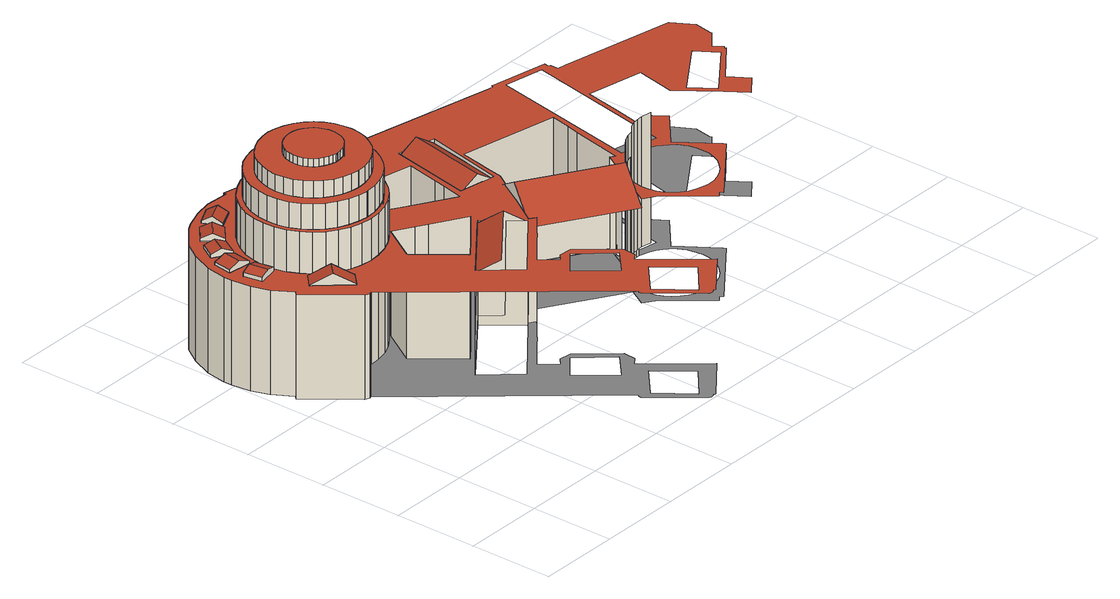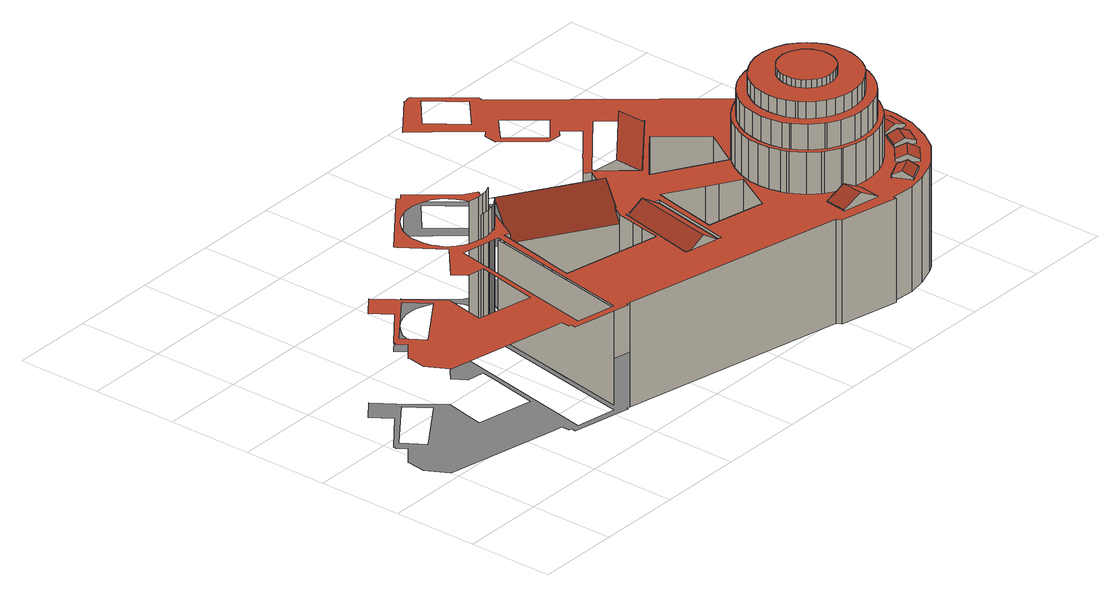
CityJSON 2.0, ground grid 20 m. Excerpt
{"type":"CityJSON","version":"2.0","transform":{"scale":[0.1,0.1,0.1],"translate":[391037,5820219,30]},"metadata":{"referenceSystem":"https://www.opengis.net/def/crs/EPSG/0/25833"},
"CityObjects":{
"building1":{"type":"Building","attributes":{"description":"92000182_MBO_bodemuseum","name":"Bodemuseum","function":"1134","roofType":"1130","measuredHeight":44.83},"address":[{"locality":"Berlin","thoroughfareNumber":"3","thoroughfareName":"Am Kupfergraben"}],"geometry":[{"type":"MultiSurface","lod":"2","boundaries":[[[0,1,2,3]],[[1,4,5,2]],[[6,7,8,9]],[[7,0,3,8]],[[4,10,11,5]],[[10,12,13,11]],[[14,15,16,17]],[[18,19,20,21]],[[22,6,9,23]],[[24,25,26,27]],[[15,14,28,29]],[[30,31,32,33]],[[19,34,35,20]],[[12,36,37,13]],[[16,38,39,17]],[[15,29,40,38,16]],[[31,41,42,32]],[[43,28,14,17,39]],[[44,22,23,45]],[[25,24,46,47]],[[48,18,21,49]],[[26,50,51,27]],[[52,53,54,55]],[[56,46,24,27,51]],[[57,58,59,60]],[[61,44,45,62]],[[63,57,60,64]],[[29,28,43,40]],[[65,66,52,55,67]],[[25,47,68,50,26]],[[34,48,49,35]],[[54,69,67,55]],[[40,43,39,38]],[[53,52,66,70]],[[71,30,33,72]],[[73,74,75,76]],[[36,77,78,37]],[[79,80,81,82]],[[80,83,84,81]],[[85,73,76,86]],[[47,46,56,68]],[[74,87,88,75]],[[89,90,91,92]],[[93,79,82,94]],[[95,96,97,98]],[[83,99,100,84]],[[101,85,86,102]],[[41,71,72,42]],[[103,93,94,104]],[[105,95,98,106]],[[87,107,108,88]],[[109,110,89,92,111]],[[68,56,51,50]],[[112,113,114,115]],[[116,117,118,119]],[[117,120,121,118]],[[122,112,115,123]],[[124,103,104,125]],[[113,126,127,114]],[[99,128,129,100]],[[130,116,119,131]],[[53,70,132,69,54]],[[91,133,111,92]],[[120,134,135,121]],[[70,66,65,132]],[[136,101,102,137]],[[138,122,123,139]],[[58,140,141,59]],[[90,89,110,142]],[[126,143,144,127]],[[107,145,146,108]],[[147,130,131,148]],[[140,63,64,141]],[[132,65,67,69]],[[149,124,125,150]],[[134,151,152,135]],[[153,138,139,154]],[[128,155,156,129]],[[157,136,137,158]],[[143,159,160,144]],[[161,147,148,162]],[[163,164,165,166]],[[167,168,169,170]],[[90,142,171,133,91]],[[142,110,109,171]],[[168,172,173,169]],[[96,174,175,97]],[[176,163,166,177]],[[164,178,179,165]],[[145,180,181,146]],[[151,182,183,152]],[[184,167,170,185]],[[172,186,187,173]],[[188,176,177,189]],[[174,105,106,175]],[[190,153,154,191]],[[192,149,150,193]],[[171,109,111,133]],[[178,194,195,179]],[[196,184,185,197]],[[77,198,199,78]],[[155,200,201,156]],[[159,202,203,160]],[[186,204,205,187]],[[206,188,189,207]],[[208,157,158,209]],[[210,161,162,211]],[[212,213,214,215]],[[194,216,217,195]],[[182,218,219,183]],[[220,196,197,221]],[[222,223,224,225,226]],[[180,227,228,181]],[[204,229,230,205]],[[231,190,191,232]],[[233,206,207,234]],[[224,235,236,225]],[[237,192,193,238]],[[202,239,240,203]],[[216,241,242,217]],[[223,243,235,224]],[[200,244,245,201]],[[246,220,221,247]],[[248,210,211,249]],[[250,212,215,251]],[[252,208,209,253]],[[229,254,255,230]],[[218,256,257,219]],[[258,233,234,259]],[[222,260,243,223]],[[261,231,232,262]],[[227,263,264,228]],[[241,265,266,242]],[[213,267,268,214]],[[226,225,236,269]],[[270,246,247,271]],[[272,237,238,273]],[[239,274,275,240]],[[254,276,277,255]],[[198,278,279,199]],[[260,222,226,269]],[[280,248,249,281]],[[244,282,283,245]],[[284,258,259,285]],[[286,287,288,289]],[[290,291,292,293]],[[291,294,295,292]],[[296,286,289,297]],[[287,298,299,288]],[[300,290,293,301]],[[294,302,303,295]],[[256,304,305,257]],[[306,252,253,307]],[[308,296,297,309]],[[235,243,260,269,236]],[[298,310,311,299]],[[265,312,313,266]],[[314,300,301,315]],[[302,316,317,303]],[[318,261,262,319]],[[267,250,251,268]],[[320,308,309,321]],[[322,270,271,323]],[[310,324,325,311]],[[326,314,315,327]],[[263,328,329,264]],[[316,330,331,317]],[[276,332,333,277]],[[334,320,321,335]],[[324,336,337,325]],[[304,338,339,305]],[[340,284,285,341]],[[342,318,319,343]],[[274,344,345,275]],[[346,272,273,347]],[[348,326,327,349]],[[330,350,351,331]],[[352,334,335,353]],[[354,280,281,355]],[[282,356,357,283]],[[336,358,359,337]],[[332,360,361,333]],[[362,340,341,363]],[[364,365,366,367]],[[312,368,369,313]],[[370,348,349,371]],[[278,372,373,279]],[[374,375,376,377,378]],[[338,379,380,339]],[[350,381,382,351]],[[383,322,323,384]],[[385,306,307,386]],[[387,352,353,388]],[[389,342,343,390]],[[358,391,392,359]],[[360,393,394,361]],[[395,370,371,396]],[[381,397,398,382]],[[399,362,363,400]],[[401,387,388,402]],[[328,403,404,329]],[[376,405,406,377]],[[344,407,408,345]],[[375,409,405,376]],[[397,410,411,398]],[[412,401,402,413]],[[391,414,415,392]],[[416,346,347,417]],[[418,412,413,419]],[[368,420,421,369]],[[374,422,409,375]],[[423,395,396,424]],[[425,354,355,426]],[[365,427,428,366]],[[410,429,430,411]],[[431,383,384,432]],[[433,364,367,434]],[[356,435,436,357]],[[437,418,419,438]],[[379,439,440,380]],[[378,377,406,441]],[[414,442,443,415]],[[393,444,445,394]],[[446,385,386,447]],[[448,423,424,449]],[[422,374,378,441]],[[450,389,390,451]],[[452,399,400,453]],[[429,454,455,430]],[[456,437,438,457]],[[437,456,458,459,460,461,462,463,464,465,466,467,468,469,470,471,472,473,474,442,414,391,358,336,324,310,298,287,286,296,308,320,334,352,387,401,412,418]],[[419,413,402,388,353,335,321,309,297,289,288,299,311,325,337,359,392,415,443,475,476,477,478,479,480,481,482,483,484,485,486,487,488,489,490,491,457,438]],[[442,474,475,443]],[[403,492,493,404]],[[420,494,495,421]],[[407,496,497,408]],[[498,499,500,501,502,503,504,505,506,507,508,509,510,511,451,390,343,319,262,232,191,154,139,123,115,114,127,144,160,203,240,275,345,408,497,512,513,514],[333,361,394,445,515,516,517,518,519,520,521,522,523,524,525,526,527,528,529,530,531,532,432,384,323,271,247,221,197,185,170,169,173,187,205,230,255,277]],[[533,534,535,496,407,344,274,239,202,159,143,126,113,112,122,138,153,190,231,261,318,342,389,450,536,537,538,539,540,541,542,543,544,545,546,547,548,549],[276,254,229,204,186,172,168,167,184,196,220,246,270,322,383,431,550,551,552,553,554,555,556,557,558,559,560,561,562,563,564,565,566,567,444,393,360,332]],[[568,569,570,571,572,573,574,575,576,577,578,453,400,363,341,285,259,234,207,189,177,166,165,179,195,217,242,266,313,369,421,495,579,580,581,582,583,584],[398,411,430,455,585,586,587,588,589,590,591,592,593,594,595,596,597,598,599,600,601,449,424,396,371,349,327,315,301,293,292,295,303,317,331,351,382]],[[602,448,449,601]],[[603,604,605,606,607,608,494,420,368,312,265,241,216,194,178,164,163,176,188,206,233,258,284,340,362,399,452,609,610,611,612,613,614,615,616,617,618,619],[381,350,330,316,302,294,291,290,300,314,326,348,370,395,423,448,602,620,621,622,623,624,625,626,627,628,629,630,631,632,633,634,635,454,429,410,397]],[[636,637,638,639,640,641,642,643,644,645,646,647,648,649,650,651,447,386,307,253,209,158,137,102,86,76,75,88,108,146,181,228,264,329,404,493,652,653],[305,339,380,440,654,655,656,657,658,659,660,661,662,663,664,665,666,667,668,669,670,671,426,355,281,249,211,162,148,131,119,118,121,135,152,183,219,257]],[[454,635,585,455]],[[550,431,432,532]],[[672,673,492,403,328,263,227,180,145,107,87,74,73,85,101,136,157,208,252,306,385,446,674,675,676,677,678,679,680,681,682,683,684,685,686,687,688,689],[256,218,182,151,134,120,117,116,130,147,161,210,248,280,354,425,690,691,692,693,694,695,696,697,698,699,700,701,702,703,704,705,706,707,439,379,338,304]],[[708,416,417,709]],[[405,409,422,441,406]],[[690,425,426,671]],[[372,710,711,373]],[[458,456,457,491]],[[427,433,434,428]],[[444,567,515,445]],[[474,473,476,475]],[[439,707,654,440]],[[435,712,713,436]],[[620,602,601,600]],[[609,452,453,578]],[[635,634,586,585]],[[714,715,716,717]],[[536,450,451,511]],[[459,458,491,490]],[[674,446,447,651]],[[473,472,477,476]],[[494,608,579,495]],[[621,620,600,599]],[[634,633,587,586]],[[551,550,532,531]],[[496,535,512,497]],[[492,673,652,493]],[[460,459,490,489]],[[567,566,516,515]],[[691,690,671,670]],[[472,471,478,477]],[[718,708,709,719]],[[622,621,599,598]],[[610,609,578,577]],[[633,632,588,587]],[[707,706,655,654]],[[461,460,489,488]],[[712,720,721,713]],[[471,470,479,478]],[[623,622,598,597]],[[537,536,511,510]],[[608,607,580,579]],[[722,714,717,723]],[[632,631,589,588]],[[675,674,651,650]],[[724,718,719,725]],[[462,461,488,487]],[[552,551,531,530]],[[535,534,513,512]],[[470,469,480,479]],[[624,623,597,596]],[[631,630,590,589]],[[566,565,517,516]],[[692,691,670,669]],[[463,462,487,486]],[[710,726,727,711]],[[673,672,653,652]],[[469,468,481,480]],[[611,610,577,576]],[[625,624,596,595]],[[630,629,591,590]],[[464,463,486,485]],[[468,467,482,481]],[[626,625,595,594]],[[720,728,729,721]],[[730,724,725,731]],[[629,628,592,591]],[[465,464,485,484]],[[467,466,483,482]],[[706,705,656,655]],[[627,626,594,593]],[[607,606,581,580]],[[628,627,593,592]],[[466,465,484,483]],[[732,733,734,735]],[[553,552,530,529]],[[538,537,510,509]],[[715,736,737,716]],[[565,564,518,517]],[[534,533,514,513]],[[676,675,650,649]],[[728,738,739,729]],[[612,611,576,575]],[[693,692,669,668]],[[606,605,582,581]],[[672,689,636,653]],[[554,553,529,528]],[[705,704,657,656]],[[740,741,742,743]],[[564,563,519,518]],[[744,730,731,745]],[[726,746,747,727]],[[539,538,509,508]],[[748,749,750,751]],[[613,612,575,574]],[[738,752,753,739]],[[605,604,583,582]],[[677,676,649,648]],[[754,722,723,755]],[[555,554,528,527]],[[533,549,498,514]],[[689,688,637,636]],[[756,744,745,757]],[[563,562,520,519]],[[614,613,574,573]],[[694,693,668,667]],[[704,703,658,657]],[[604,603,584,583]],[[758,759,760,761]],[[540,539,508,507]],[[736,762,763,737]],[[556,555,527,526]],[[749,764,765,750]],[[562,561,521,520]],[[752,766,767,753]],[[688,687,638,637]],[[615,614,573,572]],[[549,548,499,498]],[[695,694,667,666]],[[741,740,768,769]],[[603,619,568,584]],[[678,677,648,647]],[[557,556,526,525]],[[770,756,757,771]],[[561,560,522,521]],[[742,772,773,743]],[[733,732,774,775]],[[619,618,569,568]],[[558,557,525,524]],[[616,615,572,571]],[[618,617,570,569]],[[703,702,659,658]],[[559,558,524,523]],[[560,559,523,522]],[[617,616,571,570]],[[548,547,500,499]],[[776,754,755,777]],[[541,540,507,506]],[[778,768,740,743,773]],[[696,695,666,665]],[[687,686,639,638]],[[779,770,771,780]],[[766,781,782,767]],[[679,678,647,646]],[[741,769,783,772,742]],[[702,701,660,659]],[[542,541,506,505]],[[686,685,640,639]],[[547,546,501,500]],[[784,779,780,785]],[[697,696,665,664]],[[746,786,787,747]],[[701,700,661,660]],[[543,542,505,504]],[[781,788,789,782]],[[546,545,502,501]],[[698,697,664,663]],[[680,679,646,645]],[[545,544,503,502]],[[700,699,662,661]],[[699,698,663,662]],[[544,543,504,503]],[[790,748,751,791]],[[685,684,641,640]],[[792,784,785,793]],[[788,794,795,789]],[[762,796,797,763]],[[681,680,645,644]],[[798,799,800,801]],[[769,768,778,783]],[[684,683,642,641]],[[802,792,793,803]],[[794,804,805,795]],[[683,682,643,642]],[[682,681,644,643]],[[804,802,803,805]],[[764,790,791,765]],[[796,776,777,797]],[[783,778,773,772]],[[799,806,807,800]],[[808,798,801,809]],[[733,775,810,811,734]],[[812,758,761,813]],[[786,814,815,787]],[[816,817,818,819]],[[806,820,821,807]],[[822,816,819,823]],[[820,824,825,821]],[[826,827,828,829,830]],[[831,808,809,832]],[[824,833,834,825]],[[835,822,823,836]],[[837,838,839,840]],[[833,831,832,834]],[[841,842,843,844]],[[845,846,841,844,847]],[[826,848,849,827]],[[850,837,840,851]],[[843,852,847,844]],[[747,787,815,853,854,855,856,857,858,859,860,861,862,863,864,865,866,867,868,869,870,871,872,873,874,875,876,877,878,879,880,881,882,883,884,885,886,887,888,889,890,891,892,893,894,895,896,836,823,819,818,897,898,899,900,901,902,903,904,905,906,907,908,909,910,911,912,913,914,915,916,917,918,919,920,921,922,923,924,62,45,23,9,8,3,2,5,11,13,37,78,199,279,373,711,727],[367,366,428,434],[750,765,791,751],[725,719,709,417,347,273,238,193,150,125,104,94,82,81,84,100,129,156,201,245,283,357,436,713,721,729,739,753,767,782,789,795,805,803,793,785,780,771,757,745,731],[925,926,927,928],[929,851,840,839],[832,809,801,800,807,821,825,834],[755,723,717,716,737,763,797,777],[761,760,930,813],[141,64,60,59],[35,49,21,20],[72,33,32,42],[175,106,98,97],[215,214,268,251],[931,932,933,934],[935,936,937,938],[939,940,941,942,943,944,945,946,947,948,949,950,951,952,953,954,955,956,957,958,959,960,961,962,963,964,965,966,967,968,969,970,971,972,973,974,975,976],[977,978,979,980]],[[726,710,372,278,198,77,36,12,10,4,1,0,7,6,22,44,61,981,982,983,984,985,986,987,988,989,990,991,992,993,994,995,996,997,998,999,1000,1001,1002,1003,1004,1005,1006,1007,1008,817,816,822,835,1009,1010,1011,1012,1013,1014,1015,1016,1017,1018,1019,1020,1021,1022,1023,1024,1025,1026,1027,1028,1029,1030,1031,1032,1033,1034,1035,1036,1037,1038,1039,1040,1041,1042,1043,1044,1045,1046,1047,1048,1049,1050,1051,1052,814,786,746],[433,427,365,364],[748,790,764,749],[730,744,756,770,779,784,792,802,804,794,788,781,766,752,738,728,720,712,435,356,282,244,200,155,128,99,83,80,79,93,103,124,149,192,237,272,346,416,708,718,724],[1053,1054,1055,1056],[838,837,850,1057],[833,824,820,806,799,798,808,831],[776,796,762,736,715,714,722,754],[812,1058,759,758],[58,57,63,140],[19,18,48,34],[41,31,30,71],[96,95,105,174],[250,267,213,212],[1059,1060,1061,1062],[1063,1064,1065,1066],[1067,1068,1069,1070,1071,1072,1073,1074,1075,1076,1077,1078,1079,1080,1081,1082,1083,1084,1085,1086,1087,1088,1089,1090,1091,1092,1093,1094,1095,1096,1097,1098,1099,1100,1101,1102,1103,1104],[1105,1106,1107,1108]],[[842,841,846,1109]],[[1009,835,836,896]],[[830,829,1110,1111]],[[1010,1009,896,895]],[[838,1057,929,839]],[[1109,846,845,1112]],[[827,849,1113,828]],[[814,1052,853,815]],[[842,1109,1112,852,843]],[[1011,1010,895,894]],[[1112,845,847,852]],[[1057,850,851,929]],[[828,1113,1110,829]],[[1114,1115,1116,1117]],[[1081,1080,963,962]],[[1082,1081,962,961]],[[1115,1118,1119,1116]],[[1120,1121,1122,1123]],[[1124,1125,1123,1122]],[[1016,1015,890,889]],[[1083,1082,961,960]],[[1121,1126,1127,1122]],[[1118,1128,1129,1119]],[[1130,1124,1122,1127]],[[1012,1011,894,893]],[[1126,1131,1132,1127]],[[1133,1130,1127,1132]],[[1128,1134,1135,1129]],[[1084,1083,960,959]],[[1015,1014,891,890]],[[1134,1136,1137,1135]],[[1085,1084,959,958]],[[1131,1138,1139,1132]],[[1014,1013,892,891]],[[1140,1141,1142,1143]],[[1013,1012,893,892]]],"semantics":{"surfaces":[{"type":"WallSurface"},{"type":"RoofSurface"},{"type":"GroundSurface"}],"values":[0,0,0,0,0,0,0,0,0,0,1,0,0,0,2,0,0,0,0,1,0,2,0,0,0,0,0,1,0,0,0,2,0,1,0,0,0,0,0,0,1,0,0,0,0,0,0,0,0,0,0,0,0,0,0,0,0,0,0,0,0,0,2,0,1,0,0,0,1,0,0,0,0,0,0,0,0,0,0,0,0,0,0,0,1,0,0,0,0,0,0,0,0,0,0,0,0,0,0,0,0,0,0,0,0,0,0,0,0,0,0,0,0,0,0,0,0,0,0,0,1,0,0,0,0,0,0,0,0,1,0,0,0,0,2,0,0,0,0,0,0,0,0,0,0,0,0,0,0,0,0,0,0,0,0,0,0,0,0,0,0,0,0,0,0,0,0,0,0,0,0,0,0,0,0,0,0,0,0,0,0,0,0,0,0,0,0,0,0,0,0,0,0,0,0,0,0,0,0,0,0,0,0,1,0,0,0,0,0,0,1,0,0,0,0,0,0,0,0,0,2,0,0,0,0,0,0,0,0,0,1,2,0,0,0,0,2,1,2,0,1,2,0,0,1,0,0,0,0,0,0,0,0,0,0,0,0,0,0,0,0,0,0,0,0,0,0,0,0,0,0,0,0,0,0,0,0,0,0,0,0,0,0,0,0,0,0,0,0,0,0,0,0,0,0,0,0,0,0,0,0,0,0,0,0,0,0,0,0,0,0,0,0,0,0,0,0,0,0,0,0,0,0,0,0,0,0,0,0,0,0,0,0,0,0,0,0,0,0,0,0,0,0,0,0,0,0,0,0,0,0,0,0,0,0,0,0,0,0,0,0,1,0,0,0,0,0,2,1,0,0,0,0,0,0,0,0,0,0,0,0,0,0,0,0,0,0,0,0,0,0,0,0,0,0,0,0,0,0,0,0,0,0,0,0,0,0,0,0,0,0,1,0,0,0,0,0,0,0,0,0,0,0,0,0,0,0,0,0,0,0,0,0,0,0,0,0,0,1,0,2,2,1,1,0,2,0,0,1,1,0,0,0,0,0,0,0,0,0,0,0,0,0,0,0,0,0,0,0,0,0,0,0,0,0,0,0,0,0]}}]},
"building2":{"type":"Building","attributes":{"roofType":"1000","measuredHeight":1.92},"address":[{"country":"Germany","locality":"Berlin"}],"geometry":[{"type":"Solid","lod":"2","boundaries":[[[[1144,1145,1146,1147]],[[1148,1144,1147,1149]],[[1150,1145,1144,1148]],[[1150,1148,1149,1151]],[[1146,1151,1149,1147]],[[1145,1150,1151,1146]]]],"semantics":{"surfaces":[{"type":"WallSurface"},{"type":"RoofSurface"},{"type":"GroundSurface"}],"values":[[0,0,1,0,2,0]]}}]}
},
"vertices":[
[22,721,255],[9,762,255],[9,762,6],[22,721,6],[3,808,255],[3,808,6],[42,667,255],[50,675,255],[50,675,6],[42,667,6],[3,828,255],[3,828,6],[11,877,255],[11,877,6],[41,757,264],[33,801,264],[33,801,9],[41,757,9],[33,801,255],[41,757,255],[41,757,6],[33,801,6],[130,557,255],[130,557,6],[26,831,261],[32,876,261],[32,876,33],[26,831,33],[65,761,271],[57,805,271],[32,876,255],[26,831,255],[26,831,6],[32,876,6],[89,766,255],[89,766,6],[33,928,255],[33,928,6],[81,810,9],[89,766,9],[81,810,264],[81,824,255],[81,824,6],[89,766,264],[141,551,255],[141,551,6],[53,828,272],[60,872,272],[81,810,255],[81,810,6],[87,868,33],[81,824,33],[88,670,256],[118,698,256],[118,698,7],[88,670,7],[81,824,261],[88,670,255],[153,597,255],[153,597,6],[88,670,6],[146,554,255],[146,554,6],[117,696,255],[117,696,6],[153,597,256],[121,633,283],[153,597,7],[87,868,261],[182,625,7],[150,662,283],[87,868,255],[87,868,6],[103,744,354],[97,771,354],[97,771,7],[103,744,7],[61,969,255],[61,969,6],[97,771,255],[103,744,255],[103,744,6],[97,771,6],[115,719,255],[115,719,6],[115,719,354],[115,719,7],[95,799,354],[95,799,7],[48,900,262],[71,938,262],[71,938,62],[48,900,62],[95,799,255],[95,799,6],[48,900,255],[91,875,255],[91,875,6],[48,900,6],[130,696,255],[130,696,6],[130,696,354],[130,696,7],[95,810,255],[95,810,6],[71,938,255],[71,938,6],[98,826,354],[98,826,7],[91,875,262],[70,888,272],[91,875,62],[115,747,415],[109,772,415],[109,772,20],[115,747,20],[109,772,354],[115,747,354],[115,747,7],[109,772,7],[126,724,354],[126,724,7],[126,724,415],[126,724,20],[98,826,255],[98,826,6],[108,798,415],[108,798,20],[149,676,255],[149,676,6],[108,798,354],[108,798,7],[182,625,256],[113,913,62],[140,703,354],[140,703,7],[149,676,354],[149,676,7],[140,703,415],[140,703,20],[184,627,255],[184,627,6],[92,925,272],[110,823,415],[110,823,20],[105,853,354],[105,853,7],[110,823,354],[110,823,7],[105,853,255],[105,853,6],[158,684,354],[158,684,7],[158,684,415],[158,684,20],[171,660,255],[171,660,6],[171,660,354],[171,660,7],[117,848,415],[117,848,20],[117,848,354],[117,848,7],[139,755,455],[134,776,455],[134,776,22],[139,755,22],[134,776,415],[139,755,415],[139,755,20],[134,776,20],[113,913,262],[148,736,415],[148,736,20],[113,913,255],[113,913,6],[148,736,455],[148,736,22],[132,797,455],[132,797,22],[118,877,354],[118,877,7],[179,669,354],[179,669,7],[132,797,415],[132,797,20],[160,718,415],[160,718,20],[160,718,455],[160,718,22],[179,669,415],[179,669,20],[118,877,255],[118,877,6],[135,819,455],[135,819,22],[135,819,415],[135,819,20],[113,1011,255],[113,1011,6],[196,648,255],[196,648,6],[129,871,415],[129,871,20],[174,703,415],[174,703,20],[174,703,455],[174,703,22],[196,648,354],[196,648,7],[129,871,354],[129,871,7],[88,961,255],[121,921,255],[121,921,6],[88,961,6],[141,839,455],[141,839,22],[202,658,354],[202,658,7],[141,839,415],[141,839,20],[121,921,261],[105,941,273],[88,961,261],[88,961,35],[121,921,35],[134,900,354],[134,900,7],[192,690,415],[192,690,20],[202,658,415],[202,658,20],[192,690,455],[192,690,22],[125,992,261],[125,992,35],[134,900,255],[134,900,6],[144,892,415],[144,892,20],[150,858,455],[150,858,22],[141,972,273],[223,640,255],[223,640,6],[150,858,415],[150,858,20],[144,892,354],[144,892,7],[125,992,255],[125,992,6],[223,640,354],[223,640,7],[211,681,415],[211,681,20],[226,651,354],[226,651,7],[211,681,455],[211,681,22],[158,952,261],[226,651,415],[226,651,20],[154,919,354],[154,919,7],[163,876,455],[163,876,22],[158,952,255],[158,951,6],[158,951,35],[163,876,415],[163,876,20],[154,919,255],[154,919,6],[162,909,415],[162,909,20],[232,675,415],[231,675,20],[129,1020,255],[129,1020,6],[162,909,354],[162,909,7],[250,637,255],[250,637,6],[232,675,455],[231,675,22],[195,775,474],[192,786,474],[192,786,27],[195,775,27],[192,786,455],[195,775,455],[195,775,22],[192,786,22],[200,765,455],[200,765,22],[200,765,474],[200,765,27],[192,797,474],[192,797,27],[192,797,455],[192,797,22],[206,755,455],[206,755,22],[249,648,354],[249,648,7],[250,637,354],[250,637,7],[206,755,474],[206,755,27],[193,808,474],[193,808,27],[178,890,455],[178,890,22],[193,808,455],[193,808,22],[214,747,455],[214,747,22],[249,648,415],[249,648,20],[214,747,474],[214,747,27],[178,890,415],[178,890,20],[196,819,474],[196,819,27],[196,819,455],[196,819,22],[177,934,354],[177,934,7],[223,741,455],[223,741,22],[251,672,415],[251,672,20],[223,741,474],[223,741,27],[201,829,474],[201,829,27],[252,648,354],[252,648,7],[251,672,455],[251,672,22],[252,648,415],[252,648,20],[183,924,415],[183,924,20],[177,934,255],[177,934,6],[201,829,455],[201,829,22],[233,736,455],[233,736,22],[233,736,474],[233,736,27],[183,924,354],[183,924,7],[278,639,255],[278,639,6],[207,838,474],[207,838,27],[253,672,415],[253,672,20],[253,672,455],[253,672,22],[148,1007,255],[169,965,255],[169,965,6],[148,1007,6],[196,902,455],[196,902,22],[207,838,455],[207,838,22],[174,1037,255],[174,1037,6],[169,965,260],[159,986,273],[148,1007,260],[148,1007,7],[169,965,7],[277,650,354],[277,650,7],[243,733,455],[243,733,22],[196,902,415],[196,902,20],[278,639,354],[278,639,7],[243,733,474],[243,733,27],[277,650,415],[277,650,20],[215,846,474],[215,846,27],[274,674,415],[274,674,20],[215,846,455],[215,846,22],[252,731,455],[252,731,22],[274,674,455],[274,674,22],[252,731,474],[252,731,27],[202,946,354],[202,946,7],[191,1028,260],[191,1028,7],[207,934,415],[207,934,20],[202,1007,273],[255,731,455],[254,731,22],[254,731,474],[254,731,27],[225,852,474],[225,852,27],[202,946,255],[202,946,6],[256,731,474],[256,731,27],[215,911,455],[215,911,22],[212,986,260],[225,852,455],[225,852,22],[207,934,354],[207,934,7],[212,986,255],[212,986,6],[266,732,455],[266,732,22],[215,911,415],[215,911,20],[191,1028,255],[191,1028,6],[305,646,255],[305,646,6],[266,732,474],[266,732,27],[302,656,354],[302,656,7],[212,986,7],[235,856,474],[235,856,27],[295,679,415],[295,679,20],[305,646,354],[305,646,7],[235,856,455],[235,856,22],[302,656,415],[302,656,20],[295,679,455],[295,679,22],[277,735,455],[277,735,22],[277,735,474],[277,735,27],[287,739,474],[296,746,474],[304,753,474],[311,762,474],[316,773,474],[319,783,474],[320,794,474],[319,806,474],[316,816,474],[312,827,474],[306,836,474],[298,844,474],[289,851,474],[279,856,474],[268,859,474],[257,860,474],[246,859,474],[246,859,27],[257,860,27],[268,859,27],[279,856,27],[289,851,27],[298,844,27],[306,836,27],[312,827,27],[316,816,27],[319,806,27],[320,794,27],[319,783,27],[316,772,27],[311,762,27],[304,753,27],[296,746,27],[287,739,27],[229,952,354],[229,952,7],[236,916,455],[236,916,22],[232,940,415],[232,940,20],[337,917,20],[340,914,20],[366,890,20],[386,861,20],[387,858,20],[394,843,20],[400,818,20],[401,792,20],[399,767,20],[392,742,20],[380,719,20],[365,698,20],[347,681,20],[326,666,20],[257,942,20],[275,941,20],[309,931,20],[314,688,20],[332,700,20],[348,714,20],[360,732,20],[370,751,20],[375,771,20],[378,793,20],[376,814,20],[371,835,20],[362,854,20],[360,858,20],[351,872,20],[336,887,20],[318,900,20],[299,909,20],[279,915,20],[257,918,20],[236,916,20],[309,931,415],[275,941,415],[257,942,415],[326,666,415],[347,681,415],[365,698,415],[380,719,415],[392,742,415],[399,767,415],[401,792,415],[400,818,415],[394,843,415],[387,858,415],[386,861,415],[366,890,415],[340,914,415],[337,917,415],[236,916,415],[257,918,415],[279,915,415],[299,909,415],[318,900,415],[336,887,415],[351,872,415],[360,858,415],[363,854,415],[371,835,415],[376,814,415],[378,793,415],[376,771,415],[370,751,415],[360,732,415],[348,714,415],[332,700,415],[314,688,415],[360,858,22],[362,854,22],[371,835,22],[376,814,22],[378,793,22],[375,771,22],[370,751,22],[360,732,22],[348,714,22],[332,700,22],[314,688,22],[257,918,22],[279,915,22],[299,909,22],[318,900,22],[336,887,22],[351,872,22],[287,739,22],[296,746,22],[304,753,22],[311,762,22],[316,772,22],[319,783,22],[320,794,22],[319,806,22],[316,816,22],[312,827,22],[306,836,22],[298,844,22],[289,851,22],[279,856,22],[268,859,22],[257,860,22],[246,859,22],[246,859,455],[351,872,455],[336,887,455],[318,900,455],[299,909,455],[279,915,455],[257,918,455],[314,688,455],[332,700,455],[348,714,455],[360,732,455],[370,751,455],[376,771,455],[378,793,455],[376,814,455],[371,835,455],[363,854,455],[360,858,455],[257,860,455],[268,859,455],[279,856,455],[289,851,455],[298,844,455],[306,836,455],[312,827,455],[316,816,455],[319,806,455],[320,794,455],[319,783,455],[316,773,455],[311,762,455],[304,753,455],[296,746,455],[287,739,455],[315,942,7],[319,940,7],[350,921,7],[355,917,7],[377,895,7],[396,864,7],[399,859,7],[403,847,7],[410,820,7],[412,793,7],[409,765,7],[401,739,7],[389,714,7],[373,691,7],[353,672,7],[330,657,7],[256,954,7],[284,951,7],[326,666,7],[347,681,7],[365,698,7],[380,719,7],[392,742,7],[399,767,7],[401,792,7],[400,818,7],[394,843,7],[387,858,7],[386,861,7],[366,890,7],[340,914,7],[337,917,7],[309,931,7],[275,941,7],[257,942,7],[232,940,7],[284,951,354],[256,954,354],[330,657,354],[353,672,354],[373,692,354],[389,714,354],[401,739,354],[409,765,354],[412,793,354],[410,820,354],[403,847,354],[399,859,354],[396,864,354],[377,895,354],[355,917,354],[350,921,354],[319,940,354],[315,942,354],[232,940,354],[257,942,354],[275,941,354],[309,931,354],[337,917,354],[340,914,354],[366,890,354],[386,861,354],[387,858,354],[394,843,354],[400,818,354],[401,792,354],[399,767,354],[392,742,354],[380,719,354],[365,698,354],[347,681,354],[326,666,354],[229,952,255],[229,952,6],[217,1045,255],[217,1045,6],[330,657,255],[330,657,6],[316,596,255],[397,493,255],[397,493,6],[316,596,6],[256,954,255],[256,954,6],[353,672,255],[353,672,6],[368,681,255],[368,681,6],[258,954,255],[258,954,6],[273,1042,255],[273,1042,6],[362,680,255],[362,680,6],[284,951,255],[284,951,6],[353,443,251],[513,568,251],[513,567,29],[353,443,29],[439,526,255],[439,526,6],[373,692,255],[373,691,6],[286,965,257],[293,1015,257],[293,1015,9],[286,965,9],[315,942,255],[315,942,6],[274,1049,255],[274,1049,6],[293,1015,255],[286,963,255],[286,963,6],[293,1015,6],[389,714,255],[389,714,6],[414,654,255],[414,654,6],[319,940,255],[319,940,6],[516,570,255],[353,443,255],[353,443,6],[516,570,6],[461,544,255],[461,544,6],[375,949,255],[375,949,6],[401,739,255],[401,739,6],[331,956,282],[337,1007,282],[350,921,255],[350,921,6],[382,998,9],[375,947,9],[388,403,279],[548,528,279],[439,639,255],[439,639,6],[375,947,257],[355,917,255],[355,917,6],[409,765,255],[409,765,6],[382,998,257],[377,895,255],[377,895,6],[413,1019,255],[413,1019,6],[412,793,255],[412,793,6],[382,998,255],[382,998,6],[396,864,255],[396,864,6],[410,820,255],[410,820,6],[519,591,255],[519,591,6],[413,755,255],[458,728,255],[458,728,6],[413,755,6],[399,859,255],[399,859,6],[403,847,255],[403,847,6],[484,712,255],[484,712,6],[466,848,255],[466,848,6],[583,489,251],[583,489,29],[579,488,255],[579,487,6],[420,1007,255],[420,1007,6],[603,483,255],[557,445,255],[557,445,6],[603,483,6],[570,661,255],[570,661,6],[588,493,255],[588,493,6],[581,712,255],[581,712,6],[591,491,234],[638,571,292],[684,651,234],[684,651,37],[591,491,37],[604,819,255],[604,819,6],[587,740,255],[587,740,6],[688,649,255],[688,649,6],[589,674,255],[678,659,255],[678,659,6],[588,674,6],[589,675,247],[627,870,247],[627,870,29],[589,675,29],[680,658,247],[634,666,278],[680,658,29],[798,362,234],[845,443,292],[627,870,255],[627,870,6],[718,853,29],[955,894,6],[963,892,6],[964,897,6],[1104,869,6],[1102,858,6],[1108,857,6],[1108,837,6],[1129,833,6],[1400,779,6],[1428,729,6],[1421,686,6],[1422,683,6],[1379,648,6],[1394,627,6],[1389,622,6],[1392,620,6],[1299,547,6],[1330,502,6],[1283,465,6],[1251,510,6],[1183,599,6],[1203,694,6],[1067,721,6],[1051,640,6],[1045,611,6],[1037,570,6],[1080,564,6],[1100,534,6],[1020,465,6],[1081,377,6],[1085,370,6],[927,249,6],[922,256,6],[909,246,6],[831,343,6],[799,363,6],[892,523,6],[903,516,6],[928,639,6],[935,669,6],[944,717,6],[710,764,6],[701,719,6],[695,690,6],[551,440,6],[526,420,6],[483,385,6],[466,372,6],[498,334,6],[514,348,6],[545,345,6],[615,260,6],[612,230,6],[595,217,6],[626,179,6],[705,86,6],[605,8,6],[602,12,6],[600,9,6],[597,8,6],[594,7,6],[591,7,6],[588,8,6],[585,9,6],[499,116,6],[498,117,6],[497,119,6],[497,121,6],[497,124,6],[498,126,6],[499,127,6],[501,128,6],[987,876,6],[920,514,6],[1012,498,6],[1081,859,6],[721,852,6],[423,363,6],[476,290,6],[543,209,6],[597,259,6],[530,335,6],[523,114,6],[582,35,6],[653,95,6],[591,175,6],[932,295,6],[935,295,6],[952,296,6],[968,300,6],[984,307,6],[998,317,6],[1010,329,6],[1020,342,6],[1028,358,6],[1033,374,6],[1034,391,6],[1033,408,6],[1029,425,6],[1028,428,6],[1019,447,6],[1008,460,6],[999,468,6],[987,477,6],[974,483,6],[946,490,6],[938,491,6],[917,489,6],[899,483,6],[889,479,6],[875,469,6],[863,457,6],[853,444,6],[845,428,6],[841,412,6],[839,395,6],[840,378,6],[844,361,6],[851,346,6],[860,332,6],[872,319,6],[886,309,6],[901,302,6],[918,297,6],[1215,581,6],[1252,528,6],[1371,617,6],[1338,667,6],[501,128,255],[499,127,255],[498,126,255],[497,124,255],[497,121,255],[497,119,255],[498,117,255],[499,116,255],[585,9,255],[588,8,255],[591,7,255],[594,7,255],[597,8,255],[600,9,255],[602,12,255],[605,8,255],[706,86,255],[626,179,255],[595,217,255],[612,230,255],[615,260,255],[545,345,255],[514,348,255],[498,334,255],[466,372,255],[483,385,255],[526,420,255],[551,440,255],[695,690,255],[701,719,255],[710,764,255],[944,717,255],[935,669,255],[928,639,255],[903,516,255],[892,523,255],[799,363,255],[831,343,255],[909,246,255],[922,256,255],[927,249,255],[1085,370,255],[1081,377,255],[1020,465,255],[1100,534,255],[1080,564,255],[1037,570,255],[1045,611,255],[1051,640,255],[1067,721,255],[1203,694,255],[1183,599,255],[1251,510,255],[1283,465,255],[1330,502,255],[1299,547,255],[1392,620,255],[1389,622,255],[1394,627,255],[1379,648,255],[1422,683,255],[1421,686,255],[1428,729,255],[1400,779,255],[1129,833,255],[1108,837,255],[1108,857,255],[1102,858,255],[1104,869,255],[964,897,255],[963,892,255],[955,894,255],[1081,859,255],[1012,498,255],[920,514,255],[987,876,255],[721,852,255],[423,363,255],[530,335,255],[597,259,255],[543,209,255],[476,290,255],[591,175,255],[653,95,255],[582,35,255],[523,114,255],[918,297,255],[901,302,255],[886,309,255],[872,319,255],[860,332,255],[851,346,255],[844,361,255],[840,378,255],[839,395,255],[841,412,255],[845,428,255],[853,444,255],[863,457,255],[875,469,255],[889,479,255],[899,483,255],[917,489,255],[938,491,255],[946,490,255],[974,483,255],[987,477,255],[999,468,255],[1008,460,255],[1019,447,255],[1028,428,255],[1029,425,255],[1033,408,255],[1034,391,255],[1033,374,255],[1028,358,255],[1020,342,255],[1010,329,255],[998,317,255],[984,307,255],[968,300,255],[952,296,255],[935,295,255],[932,295,255],[1338,667,255],[1371,617,255],[1252,528,255],[1215,581,255],[673,861,278],[892,523,37],[798,362,37],[718,853,247],[892,523,234],[875,469,313],[889,479,313],[889,479,36],[875,469,36],[905,486,313],[905,486,36],[895,467,347],[909,473,347],[909,473,36],[895,467,36],[909,473,313],[895,467,313],[923,476,347],[923,476,36],[921,490,313],[921,490,36],[923,476,313],[938,477,347],[938,477,36],[938,477,313],[938,491,313],[938,491,36],[946,490,313],[946,490,36],[964,473,347],[964,473,36],[920,515,250],[987,876,250],[987,876,18],[920,515,18],
[770,599,41],[786,670,41],[786,670,22],[770,599,22],[906,517,41],[906,517,22],[932,638,41],[932,638,22]
]}
